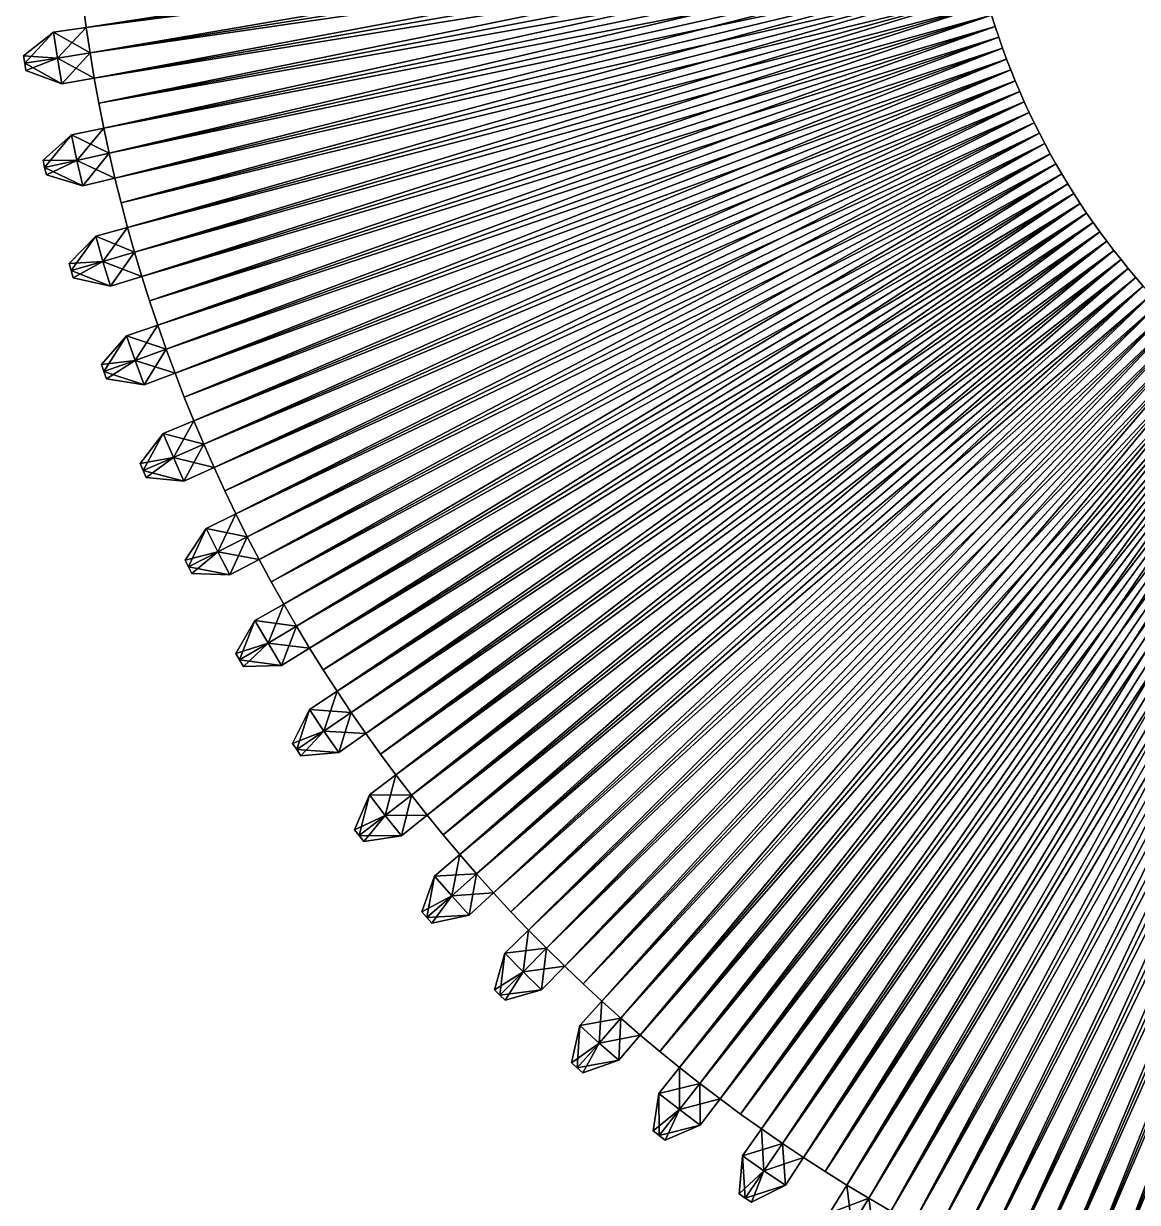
# Model space of a CAD drawing. Extents: x 0.096 to 0.204, y -0.129 to 0.033.
# Drawn here: x 0.12721 to 0.14238, y -0.01913 to -0.00307 of the extents above; entities that cross this region are included whole.
import ezdxf

# ---------------------------------------------------------------- set-up
doc = ezdxf.new("R2010")
doc.units = 0

msp = doc.modelspace()

# ---------------------------------------------------------------- linework, layer by layer
for points in [[(0.140029, -0.00126), (0.128015, -0.002777), (0.128061, -0.003122)], [(0.140029, -0.00126), (0.128061, -0.003122), (0.14005, -0.001416)], [(0.128015, -0.002777), (0.14005, -0.001416), (0.128061, -0.003122)], [(0.128061, -0.003122), (0.14005, -0.001416), (0.140074, -0.001572)], [(0.14005, -0.001416), (0.128061, -0.003122), (0.128113, -0.003467)], [(0.14005, -0.001416), (0.128113, -0.003467), (0.140074, -0.001572)], [(0.128061, -0.003122), (0.140074, -0.001572), (0.128113, -0.003467)], [(0.128113, -0.003467), (0.140074, -0.001572), (0.1401, -0.001728)], [(0.140074, -0.001572), (0.128113, -0.003467), (0.12817, -0.00381)], [(0.140074, -0.001572), (0.12817, -0.00381), (0.1401, -0.001728)], [(0.128113, -0.003467), (0.1401, -0.001728), (0.12817, -0.00381)], [(0.1401, -0.001728), (0.128233, -0.004152), (0.12817, -0.00381)], [(0.12817, -0.00381), (0.140128, -0.001883), (0.1401, -0.001728)], [(0.1401, -0.001728), (0.140128, -0.001883), (0.128233, -0.004152)], [(0.12817, -0.00381), (0.128233, -0.004152), (0.140128, -0.001883)], [(0.128233, -0.004152), (0.140128, -0.001883), (0.140159, -0.002038)], [(0.140128, -0.001883), (0.128233, -0.004152), (0.1283, -0.004494)], [(0.140128, -0.001883), (0.1283, -0.004494), (0.140159, -0.002038)], [(0.128233, -0.004152), (0.140159, -0.002038), (0.1283, -0.004494)], [(0.1283, -0.004494), (0.140159, -0.002038), (0.140192, -0.002192)], [(0.140159, -0.002038), (0.1283, -0.004494), (0.128374, -0.004834)], [(0.140159, -0.002038), (0.128374, -0.004834), (0.140192, -0.002192)], [(0.1283, -0.004494), (0.140192, -0.002192), (0.128374, -0.004834)], [(0.128374, -0.004834), (0.140192, -0.002192), (0.140228, -0.002346)], [(0.140192, -0.002192), (0.128374, -0.004834), (0.128452, -0.005173)], [(0.140192, -0.002192), (0.128452, -0.005173), (0.140228, -0.002346)], [(0.128374, -0.004834), (0.140228, -0.002346), (0.128452, -0.005173)], [(0.140228, -0.002346), (0.128536, -0.005511), (0.128452, -0.005173)], [(0.128452, -0.005173), (0.140266, -0.002499), (0.140228, -0.002346)], [(0.140228, -0.002346), (0.140266, -0.002499), (0.128536, -0.005511)], [(0.128452, -0.005173), (0.128536, -0.005511), (0.140266, -0.002499)], [(0.128536, -0.005511), (0.140266, -0.002499), (0.140306, -0.002652)], [(0.140266, -0.002499), (0.128536, -0.005511), (0.128625, -0.005847)], [(0.140266, -0.002499), (0.128625, -0.005847), (0.140306, -0.002652)], [(0.128536, -0.005511), (0.140306, -0.002652), (0.128625, -0.005847)], [(0.128625, -0.005847), (0.140306, -0.002652), (0.140349, -0.002804)], [(0.140306, -0.002652), (0.128625, -0.005847), (0.12872, -0.006182)], [(0.140306, -0.002652), (0.12872, -0.006182), (0.140349, -0.002804)], [(0.128015, -0.002777), (0.128015, -0.002777), (0.128061, -0.003122)], [(0.128015, -0.002777), (0.128061, -0.003122), (0.128061, -0.003122)], [(0.128625, -0.005847), (0.140349, -0.002804), (0.12872, -0.006182)], [(0.12872, -0.006182), (0.140349, -0.002804), (0.140394, -0.002955)], [(0.140349, -0.002804), (0.12872, -0.006182), (0.12882, -0.006516)], [(0.140349, -0.002804), (0.12882, -0.006516), (0.140394, -0.002955)], [(0.12872, -0.006182), (0.140394, -0.002955), (0.12882, -0.006516)], [(0.140394, -0.002955), (0.128925, -0.006848), (0.12882, -0.006516)], [(0.12882, -0.006516), (0.140442, -0.003106), (0.140394, -0.002955)], [(0.140394, -0.002955), (0.140442, -0.003106), (0.128925, -0.006848)], [(0.127208, -0.003506), (0.127616, -0.003186), (0.127668, -0.003537)], [(0.127616, -0.003186), (0.127208, -0.003506), (0.127224, -0.003607)], [(0.127616, -0.003186), (0.127616, -0.003186), (0.127208, -0.003506)], [(0.127616, -0.003186), (0.127208, -0.003506), (0.127208, -0.003506)], [(0.127616, -0.003186), (0.127224, -0.003607), (0.127668, -0.003537)], [(0.127616, -0.003186), (0.128061, -0.003122), (0.128113, -0.003467)], [(0.128061, -0.003122), (0.127616, -0.003186), (0.127668, -0.003537)], [(0.128061, -0.003122), (0.128061, -0.003122), (0.127616, -0.003186)], [(0.128061, -0.003122), (0.127616, -0.003186), (0.127616, -0.003186)], [(0.127616, -0.003186), (0.128113, -0.003467), (0.127668, -0.003537)], [(0.128061, -0.003122), (0.127668, -0.003537), (0.128113, -0.003467)], [(0.12882, -0.006516), (0.128925, -0.006848), (0.140442, -0.003106)], [(0.128925, -0.006848), (0.140442, -0.003106), (0.140492, -0.003255)], [(0.140442, -0.003106), (0.128925, -0.006848), (0.129035, -0.007178)], [(0.140442, -0.003106), (0.129035, -0.007178), (0.140492, -0.003255)], [(0.128925, -0.006848), (0.140492, -0.003255), (0.129035, -0.007178)], [(0.129035, -0.007178), (0.140492, -0.003255), (0.140544, -0.003404)], [(0.140492, -0.003255), (0.129035, -0.007178), (0.12915, -0.007506)], [(0.140492, -0.003255), (0.12915, -0.007506), (0.140544, -0.003404)], [(0.127208, -0.003506), (0.127668, -0.003537), (0.127224, -0.003607)], [(0.127208, -0.003506), (0.127208, -0.003506), (0.127224, -0.003607)], [(0.127208, -0.003506), (0.127224, -0.003607), (0.127224, -0.003607)], [(0.127668, -0.003537), (0.128113, -0.003467), (0.12817, -0.00381)], [(0.128113, -0.003467), (0.127668, -0.003537), (0.127727, -0.003887)], [(0.128113, -0.003467), (0.127727, -0.003887), (0.12817, -0.00381)], [(0.129035, -0.007178), (0.140544, -0.003404), (0.12915, -0.007506)], [(0.12915, -0.007506), (0.140544, -0.003404), (0.140599, -0.003552)], [(0.140544, -0.003404), (0.12915, -0.007506), (0.129271, -0.007833)], [(0.140544, -0.003404), (0.129271, -0.007833), (0.140599, -0.003552)], [(0.127224, -0.003607), (0.127668, -0.003537), (0.127727, -0.003887)], [(0.127668, -0.003537), (0.127224, -0.003607), (0.12724, -0.003709)], [(0.127224, -0.003607), (0.127727, -0.003887), (0.12724, -0.003709)], [(0.127224, -0.003607), (0.127224, -0.003607), (0.12724, -0.003709)], [(0.127224, -0.003607), (0.12724, -0.003709), (0.12724, -0.003709)], [(0.127668, -0.003537), (0.12724, -0.003709), (0.127727, -0.003887)], [(0.127668, -0.003537), (0.12817, -0.00381), (0.127727, -0.003887)], [(0.12915, -0.007506), (0.140599, -0.003552), (0.129271, -0.007833)], [(0.140599, -0.003552), (0.129396, -0.008158), (0.129271, -0.007833)], [(0.129271, -0.007833), (0.140656, -0.0037), (0.140599, -0.003552)], [(0.140599, -0.003552), (0.140656, -0.0037), (0.129396, -0.008158)], [(0.12724, -0.003709), (0.12724, -0.003709), (0.127727, -0.003887)], [(0.12724, -0.003709), (0.127727, -0.003887), (0.127727, -0.003887)], [(0.127727, -0.003887), (0.127727, -0.003887), (0.12817, -0.00381)], [(0.127727, -0.003887), (0.12817, -0.00381), (0.12817, -0.00381)], [(0.12817, -0.00381), (0.128233, -0.004152), (0.128233, -0.004152)], [(0.12817, -0.00381), (0.128233, -0.004152), (0.12817, -0.00381)], [(0.129271, -0.007833), (0.129396, -0.008158), (0.140656, -0.0037)], [(0.129396, -0.008158), (0.140656, -0.0037), (0.140715, -0.003846)], [(0.140656, -0.0037), (0.129396, -0.008158), (0.129527, -0.00848)], [(0.129396, -0.008158), (0.140715, -0.003846), (0.129527, -0.00848)], [(0.140656, -0.0037), (0.129527, -0.00848), (0.140715, -0.003846)], [(0.129527, -0.00848), (0.140715, -0.003846), (0.140777, -0.003991)], [(0.140715, -0.003846), (0.129527, -0.00848), (0.129663, -0.008801)], [(0.140715, -0.003846), (0.129663, -0.008801), (0.140777, -0.003991)], [(0.129527, -0.00848), (0.140777, -0.003991), (0.129663, -0.008801)], [(0.129663, -0.008801), (0.140777, -0.003991), (0.14084, -0.004136)], [(0.140777, -0.003991), (0.129663, -0.008801), (0.129803, -0.009119)], [(0.140777, -0.003991), (0.129803, -0.009119), (0.14084, -0.004136)], [(0.128233, -0.004152), (0.128233, -0.004152), (0.1283, -0.004494)], [(0.128233, -0.004152), (0.1283, -0.004494), (0.1283, -0.004494)], [(0.129663, -0.008801), (0.14084, -0.004136), (0.129803, -0.009119)], [(0.14084, -0.004136), (0.129949, -0.009435), (0.129803, -0.009119)], [(0.129803, -0.009119), (0.140906, -0.004279), (0.14084, -0.004136)], [(0.14084, -0.004136), (0.140906, -0.004279), (0.129949, -0.009435)], [(0.129803, -0.009119), (0.129949, -0.009435), (0.140906, -0.004279)], [(0.129949, -0.009435), (0.140906, -0.004279), (0.140975, -0.004421)], [(0.140906, -0.004279), (0.129949, -0.009435), (0.1301, -0.009749)], [(0.140906, -0.004279), (0.1301, -0.009749), (0.140975, -0.004421)], [(0.12786, -0.004585), (0.1283, -0.004494), (0.128374, -0.004834)], [(0.1283, -0.004494), (0.12786, -0.004585), (0.127935, -0.004932)], [(0.1283, -0.004494), (0.1283, -0.004494), (0.12786, -0.004585)], [(0.1283, -0.004494), (0.12786, -0.004585), (0.12786, -0.004585)], [(0.1283, -0.004494), (0.127935, -0.004932), (0.128374, -0.004834)], [(0.129949, -0.009435), (0.140975, -0.004421), (0.1301, -0.009749)], [(0.1301, -0.009749), (0.140975, -0.004421), (0.141045, -0.004563)], [(0.140975, -0.004421), (0.1301, -0.009749), (0.130255, -0.01006)], [(0.140975, -0.004421), (0.130255, -0.01006), (0.141045, -0.004563)], [(0.127473, -0.00493), (0.12786, -0.004585), (0.127935, -0.004932)], [(0.12786, -0.004585), (0.127473, -0.00493), (0.127495, -0.00503)], [(0.12786, -0.004585), (0.12786, -0.004585), (0.127473, -0.00493)], [(0.12786, -0.004585), (0.127473, -0.00493), (0.127473, -0.00493)], [(0.12786, -0.004585), (0.127495, -0.00503), (0.127935, -0.004932)], [(0.12786, -0.004585), (0.128374, -0.004834), (0.127935, -0.004932)], [(0.1301, -0.009749), (0.141045, -0.004563), (0.130255, -0.01006)], [(0.130255, -0.01006), (0.141045, -0.004563), (0.141118, -0.004703)], [(0.141045, -0.004563), (0.130255, -0.01006), (0.130416, -0.010369)], [(0.141045, -0.004563), (0.130416, -0.010369), (0.141118, -0.004703)], [(0.130255, -0.01006), (0.141118, -0.004703), (0.130416, -0.010369)], [(0.141118, -0.004703), (0.130581, -0.010676), (0.130416, -0.010369)], [(0.130416, -0.010369), (0.141193, -0.004842), (0.141118, -0.004703)], [(0.141118, -0.004703), (0.141193, -0.004842), (0.130581, -0.010676)], [(0.127473, -0.00493), (0.127935, -0.004932), (0.127495, -0.00503)], [(0.127473, -0.00493), (0.127473, -0.00493), (0.127495, -0.00503)], [(0.127473, -0.00493), (0.127495, -0.00503), (0.127495, -0.00503)], [(0.127495, -0.00503), (0.127935, -0.004932), (0.128015, -0.005278)], [(0.127935, -0.004932), (0.127495, -0.00503), (0.127518, -0.00513)], [(0.127935, -0.004932), (0.127518, -0.00513), (0.128015, -0.005278)], [(0.127935, -0.004932), (0.128374, -0.004834), (0.128452, -0.005173)], [(0.128374, -0.004834), (0.127935, -0.004932), (0.128015, -0.005278)], [(0.127935, -0.004932), (0.128452, -0.005173), (0.128015, -0.005278)], [(0.128374, -0.004834), (0.128015, -0.005278), (0.128452, -0.005173)], [(0.130416, -0.010369), (0.130581, -0.010676), (0.141193, -0.004842)], [(0.130581, -0.010676), (0.141193, -0.004842), (0.14127, -0.004979)], [(0.141193, -0.004842), (0.130581, -0.010676), (0.130751, -0.010979)], [(0.130581, -0.010676), (0.14127, -0.004979), (0.130751, -0.010979)], [(0.141193, -0.004842), (0.130751, -0.010979), (0.14127, -0.004979)], [(0.130751, -0.010979), (0.14127, -0.004979), (0.14135, -0.005116)], [(0.14127, -0.004979), (0.130751, -0.010979), (0.130926, -0.01128)], [(0.14127, -0.004979), (0.130926, -0.01128), (0.14135, -0.005116)], [(0.127495, -0.00503), (0.128015, -0.005278), (0.127518, -0.00513)], [(0.127495, -0.00503), (0.127495, -0.00503), (0.127518, -0.00513)], [(0.127495, -0.00503), (0.127518, -0.00513), (0.127518, -0.00513)], [(0.127518, -0.00513), (0.127518, -0.00513), (0.128015, -0.005278)], [(0.127518, -0.00513), (0.128015, -0.005278), (0.128015, -0.005278)], [(0.130751, -0.010979), (0.14135, -0.005116), (0.130926, -0.01128)], [(0.130926, -0.01128), (0.14135, -0.005116), (0.141431, -0.005251)], [(0.14135, -0.005116), (0.130926, -0.01128), (0.131105, -0.011579)], [(0.14135, -0.005116), (0.131105, -0.011579), (0.141431, -0.005251)], [(0.128015, -0.005278), (0.128015, -0.005278), (0.128452, -0.005173)], [(0.128015, -0.005278), (0.128452, -0.005173), (0.128452, -0.005173)], [(0.128452, -0.005173), (0.128536, -0.005511), (0.128536, -0.005511)], [(0.128452, -0.005173), (0.128536, -0.005511), (0.128452, -0.005173)], [(0.130926, -0.01128), (0.141431, -0.005251), (0.131105, -0.011579)], [(0.141431, -0.005251), (0.13129, -0.011874), (0.131105, -0.011579)], [(0.131105, -0.011579), (0.141515, -0.005385), (0.141431, -0.005251)], [(0.141431, -0.005251), (0.141515, -0.005385), (0.13129, -0.011874)], [(0.131105, -0.011579), (0.13129, -0.011874), (0.141515, -0.005385)], [(0.13129, -0.011874), (0.141515, -0.005385), (0.1416, -0.005518)], [(0.141515, -0.005385), (0.13129, -0.011874), (0.131479, -0.012166)], [(0.141515, -0.005385), (0.131479, -0.012166), (0.1416, -0.005518)], [(0.128536, -0.005511), (0.128536, -0.005511), (0.128625, -0.005847)], [(0.128536, -0.005511), (0.128625, -0.005847), (0.128625, -0.005847)], [(0.13129, -0.011874), (0.1416, -0.005518), (0.131479, -0.012166)], [(0.131479, -0.012166), (0.1416, -0.005518), (0.141688, -0.005649)], [(0.1416, -0.005518), (0.131479, -0.012166), (0.131672, -0.012456)], [(0.1416, -0.005518), (0.131672, -0.012456), (0.141688, -0.005649)], [(0.131479, -0.012166), (0.141688, -0.005649), (0.131672, -0.012456)], [(0.131672, -0.012456), (0.141688, -0.005649), (0.141778, -0.005779)], [(0.141688, -0.005649), (0.131672, -0.012456), (0.13187, -0.012742)], [(0.131672, -0.012456), (0.141778, -0.005779), (0.13187, -0.012742)], [(0.141688, -0.005649), (0.13187, -0.012742), (0.141778, -0.005779)], [(0.141778, -0.005779), (0.132072, -0.013025), (0.13187, -0.012742)], [(0.13187, -0.012742), (0.141869, -0.005907), (0.141778, -0.005779)], [(0.141778, -0.005779), (0.141869, -0.005907), (0.132072, -0.013025)], [(0.128191, -0.005966), (0.128625, -0.005847), (0.12872, -0.006182)], [(0.128625, -0.005847), (0.128191, -0.005966), (0.128288, -0.006308)], [(0.128625, -0.005847), (0.128625, -0.005847), (0.128191, -0.005966)], [(0.128625, -0.005847), (0.128191, -0.005966), (0.128191, -0.005966)], [(0.128625, -0.005847), (0.128288, -0.006308), (0.12872, -0.006182)], [(0.13187, -0.012742), (0.132072, -0.013025), (0.141869, -0.005907)], [(0.132072, -0.013025), (0.141869, -0.005907), (0.141963, -0.006034)], [(0.141869, -0.005907), (0.132072, -0.013025), (0.132279, -0.013305)], [(0.141869, -0.005907), (0.132279, -0.013305), (0.141963, -0.006034)], [(0.127827, -0.006335), (0.128191, -0.005966), (0.128288, -0.006308)], [(0.128191, -0.005966), (0.127827, -0.006335), (0.127856, -0.006434)], [(0.128191, -0.005966), (0.128191, -0.005966), (0.127827, -0.006335)], [(0.128191, -0.005966), (0.127827, -0.006335), (0.127827, -0.006335)], [(0.128191, -0.005966), (0.127856, -0.006434), (0.128288, -0.006308)], [(0.128191, -0.005966), (0.12872, -0.006182), (0.128288, -0.006308)], [(0.132072, -0.013025), (0.141963, -0.006034), (0.132279, -0.013305)], [(0.132279, -0.013305), (0.141963, -0.006034), (0.142059, -0.00616)], [(0.141963, -0.006034), (0.132279, -0.013305), (0.13249, -0.013582)], [(0.141963, -0.006034), (0.13249, -0.013582), (0.142059, -0.00616)], [(0.128288, -0.006308), (0.12872, -0.006182), (0.12882, -0.006516)], [(0.12872, -0.006182), (0.128288, -0.006308), (0.12839, -0.006648)], [(0.12872, -0.006182), (0.12839, -0.006648), (0.12882, -0.006516)], [(0.132279, -0.013305), (0.142059, -0.00616), (0.13249, -0.013582)], [(0.13249, -0.013582), (0.142059, -0.00616), (0.142157, -0.006284)], [(0.142059, -0.00616), (0.13249, -0.013582), (0.132706, -0.013855)], [(0.142059, -0.00616), (0.132706, -0.013855), (0.142157, -0.006284)], [(0.127827, -0.006335), (0.128288, -0.006308), (0.127856, -0.006434)], [(0.127827, -0.006335), (0.127827, -0.006335), (0.127856, -0.006434)], [(0.127827, -0.006335), (0.127856, -0.006434), (0.127856, -0.006434)], [(0.127856, -0.006434), (0.128288, -0.006308), (0.12839, -0.006648)], [(0.128288, -0.006308), (0.127856, -0.006434), (0.127884, -0.006532)], [(0.128288, -0.006308), (0.127884, -0.006532), (0.12839, -0.006648)], [(0.128288, -0.006308), (0.12882, -0.006516), (0.12839, -0.006648)], [(0.13249, -0.013582), (0.142157, -0.006284), (0.132706, -0.013855)], [(0.142157, -0.006284), (0.132925, -0.014125), (0.132706, -0.013855)], [(0.132706, -0.013855), (0.142256, -0.006406), (0.142157, -0.006284)], [(0.132706, -0.013855), (0.132925, -0.014125), (0.142256, -0.006406)], [(0.142157, -0.006284), (0.142256, -0.006406), (0.132925, -0.014125)], [(0.132925, -0.014125), (0.142256, -0.006406), (0.142358, -0.006527)], [(0.142256, -0.006406), (0.132925, -0.014125), (0.133149, -0.014392)], [(0.142256, -0.006406), (0.133149, -0.014392), (0.142358, -0.006527)], [(0.127856, -0.006434), (0.12839, -0.006648), (0.127884, -0.006532)], [(0.127856, -0.006434), (0.127856, -0.006434), (0.127884, -0.006532)], [(0.127856, -0.006434), (0.127884, -0.006532), (0.127884, -0.006532)], [(0.127884, -0.006532), (0.127884, -0.006532), (0.12839, -0.006648)], [(0.127884, -0.006532), (0.12839, -0.006648), (0.12839, -0.006648)], [(0.12839, -0.006648), (0.12839, -0.006648), (0.12882, -0.006516)], [(0.12839, -0.006648), (0.12882, -0.006516), (0.12882, -0.006516)], [(0.12882, -0.006516), (0.128925, -0.006848), (0.128925, -0.006848)], [(0.12882, -0.006516), (0.128925, -0.006848), (0.12882, -0.006516)], [(0.132925, -0.014125), (0.142358, -0.006527), (0.133149, -0.014392)], [(0.133149, -0.014392), (0.142358, -0.006527), (0.142461, -0.006646)], [(0.142358, -0.006527), (0.133149, -0.014392), (0.133378, -0.014655)], [(0.142358, -0.006527), (0.133378, -0.014655), (0.142461, -0.006646)], [(0.133149, -0.014392), (0.142461, -0.006646), (0.133378, -0.014655)], [(0.133378, -0.014655), (0.142461, -0.006646), (0.142567, -0.006764)], [(0.142461, -0.006646), (0.133378, -0.014655), (0.13361, -0.014914)], [(0.142461, -0.006646), (0.13361, -0.014914), (0.142567, -0.006764)], [(0.128925, -0.006848), (0.128925, -0.006848), (0.129035, -0.007178)], [(0.128925, -0.006848), (0.129035, -0.007178), (0.129035, -0.007178)], [(0.133378, -0.014655), (0.142567, -0.006764), (0.13361, -0.014914)], [(0.142567, -0.006764), (0.133846, -0.01517), (0.13361, -0.014914)], [(0.13361, -0.014914), (0.142674, -0.00688), (0.142567, -0.006764)], [(0.13361, -0.014914), (0.133846, -0.01517), (0.142674, -0.00688)], [(0.142567, -0.006764), (0.142674, -0.00688), (0.133846, -0.01517)], [(0.133846, -0.01517), (0.142674, -0.00688), (0.142783, -0.006994)], [(0.142674, -0.00688), (0.133846, -0.01517), (0.134086, -0.015421)], [(0.142674, -0.00688), (0.134086, -0.015421), (0.142783, -0.006994)], [(0.133846, -0.01517), (0.142783, -0.006994), (0.134086, -0.015421)], [(0.134086, -0.015421), (0.142783, -0.006994), (0.142894, -0.007106)], [(0.142783, -0.006994), (0.134086, -0.015421), (0.134331, -0.015669)], [(0.142783, -0.006994), (0.134331, -0.015669), (0.142894, -0.007106)], [(0.128609, -0.007324), (0.129035, -0.007178), (0.12915, -0.007506)], [(0.129035, -0.007178), (0.128609, -0.007324), (0.128727, -0.007659)], [(0.129035, -0.007178), (0.129035, -0.007178), (0.128609, -0.007324)], [(0.129035, -0.007178), (0.128609, -0.007324), (0.128609, -0.007324)], [(0.129035, -0.007178), (0.128727, -0.007659), (0.12915, -0.007506)], [(0.134086, -0.015421), (0.142894, -0.007106), (0.134331, -0.015669)], [(0.134331, -0.015669), (0.142894, -0.007106), (0.143006, -0.007217)], [(0.142894, -0.007106), (0.134331, -0.015669), (0.134579, -0.015914)], [(0.134331, -0.015669), (0.143006, -0.007217), (0.134579, -0.015914)], [(0.142894, -0.007106), (0.134579, -0.015914), (0.143006, -0.007217)], [(0.143006, -0.007217), (0.13483, -0.016154), (0.134579, -0.015914)], [(0.134579, -0.015914), (0.14312, -0.007326), (0.143006, -0.007217)], [(0.143006, -0.007217), (0.14312, -0.007326), (0.13483, -0.016154)], [(0.128269, -0.007715), (0.128609, -0.007324), (0.128727, -0.007659)], [(0.128609, -0.007324), (0.128269, -0.007715), (0.128303, -0.007811)], [(0.128609, -0.007324), (0.128609, -0.007324), (0.128269, -0.007715)], [(0.128609, -0.007324), (0.128269, -0.007715), (0.128269, -0.007715)], [(0.128609, -0.007324), (0.128303, -0.007811), (0.128727, -0.007659)], [(0.128609, -0.007324), (0.12915, -0.007506), (0.128727, -0.007659)], [(0.134579, -0.015914), (0.13483, -0.016154), (0.14312, -0.007326)], [(0.13483, -0.016154), (0.14312, -0.007326), (0.143236, -0.007433)], [(0.14312, -0.007326), (0.13483, -0.016154), (0.135086, -0.01639)], [(0.14312, -0.007326), (0.135086, -0.01639), (0.143236, -0.007433)], [(0.128727, -0.007659), (0.12915, -0.007506), (0.129271, -0.007833)], [(0.12915, -0.007506), (0.128727, -0.007659), (0.12885, -0.007992)], [(0.12915, -0.007506), (0.12885, -0.007992), (0.129271, -0.007833)], [(0.13483, -0.016154), (0.143236, -0.007433), (0.135086, -0.01639)], [(0.135086, -0.01639), (0.143236, -0.007433), (0.143354, -0.007539)], [(0.143236, -0.007433), (0.135086, -0.01639), (0.135345, -0.016622)], [(0.135086, -0.01639), (0.143354, -0.007539), (0.135345, -0.016622)], [(0.143236, -0.007433), (0.135345, -0.016622), (0.143354, -0.007539)], [(0.135345, -0.016622), (0.143354, -0.007539), (0.143473, -0.007642)], [(0.143354, -0.007539), (0.135345, -0.016622), (0.135608, -0.016851)], [(0.143354, -0.007539), (0.135608, -0.016851), (0.143473, -0.007642)], [(0.128269, -0.007715), (0.128727, -0.007659), (0.128303, -0.007811)], [(0.128303, -0.007811), (0.128727, -0.007659), (0.12885, -0.007992)], [(0.128727, -0.007659), (0.128303, -0.007811), (0.128338, -0.007908)], [(0.128727, -0.007659), (0.128338, -0.007908), (0.12885, -0.007992)], [(0.128727, -0.007659), (0.129271, -0.007833), (0.12885, -0.007992)], [(0.135345, -0.016622), (0.143473, -0.007642), (0.135608, -0.016851)], [(0.143473, -0.007642), (0.135875, -0.017075), (0.135608, -0.016851)], [(0.135608, -0.016851), (0.143594, -0.007744), (0.143473, -0.007642)], [(0.143473, -0.007642), (0.143594, -0.007744), (0.135875, -0.017075)], [(0.128269, -0.007715), (0.128269, -0.007715), (0.128303, -0.007811)], [(0.128269, -0.007715), (0.128303, -0.007811), (0.128303, -0.007811)], [(0.128303, -0.007811), (0.12885, -0.007992), (0.128338, -0.007908)], [(0.128303, -0.007811), (0.128303, -0.007811), (0.128338, -0.007908)], [(0.128303, -0.007811), (0.128338, -0.007908), (0.128338, -0.007908)], [(0.12885, -0.007992), (0.12885, -0.007992), (0.129271, -0.007833)], [(0.12885, -0.007992), (0.129271, -0.007833), (0.129271, -0.007833)], [(0.129271, -0.007833), (0.129396, -0.008158), (0.129396, -0.008158)], [(0.129271, -0.007833), (0.129396, -0.008158), (0.129271, -0.007833)], [(0.135608, -0.016851), (0.135875, -0.017075), (0.143594, -0.007744)], [(0.135875, -0.017075), (0.143594, -0.007744), (0.143716, -0.007843)], [(0.143594, -0.007744), (0.135875, -0.017075), (0.136145, -0.017294)], [(0.135875, -0.017075), (0.143716, -0.007843), (0.136145, -0.017294)], [(0.143594, -0.007744), (0.136145, -0.017294), (0.143716, -0.007843)], [(0.136145, -0.017294), (0.143716, -0.007843), (0.14384, -0.007941)], [(0.143716, -0.007843), (0.136145, -0.017294), (0.136418, -0.01751)], [(0.143716, -0.007843), (0.136418, -0.01751), (0.14384, -0.007941)], [(0.128338, -0.007908), (0.128338, -0.007908), (0.12885, -0.007992)], [(0.128338, -0.007908), (0.12885, -0.007992), (0.12885, -0.007992)], [(0.136145, -0.017294), (0.14384, -0.007941), (0.136418, -0.01751)], [(0.136418, -0.01751), (0.14384, -0.007941), (0.143966, -0.008037)], [(0.14384, -0.007941), (0.136418, -0.01751), (0.136695, -0.017721)], [(0.14384, -0.007941), (0.136695, -0.017721), (0.143966, -0.008037)], [(0.129396, -0.008158), (0.129396, -0.008158), (0.129527, -0.00848)], [(0.129396, -0.008158), (0.129527, -0.00848), (0.129527, -0.00848)], [(0.136418, -0.01751), (0.143966, -0.008037), (0.136695, -0.017721)], [(0.143966, -0.008037), (0.136975, -0.017928), (0.136695, -0.017721)], [(0.136695, -0.017721), (0.144093, -0.008131), (0.143966, -0.008037)], [(0.136695, -0.017721), (0.136975, -0.017928), (0.144093, -0.008131)], [(0.143966, -0.008037), (0.144093, -0.008131), (0.136975, -0.017928)], [(0.136975, -0.017928), (0.144093, -0.008131), (0.144221, -0.008222)], [(0.144093, -0.008131), (0.136975, -0.017928), (0.137258, -0.01813)], [(0.144093, -0.008131), (0.137258, -0.01813), (0.144221, -0.008222)], [(0.136975, -0.017928), (0.144221, -0.008222), (0.137258, -0.01813)], [(0.137258, -0.01813), (0.144221, -0.008222), (0.144351, -0.008312)], [(0.144221, -0.008222), (0.137258, -0.01813), (0.137544, -0.018328)], [(0.137258, -0.01813), (0.144351, -0.008312), (0.137544, -0.018328)], [(0.144221, -0.008222), (0.137544, -0.018328), (0.144351, -0.008312)], [(0.137544, -0.018328), (0.144351, -0.008312), (0.144482, -0.0084)], [(0.144351, -0.008312), (0.137544, -0.018328), (0.137834, -0.018521)], [(0.144351, -0.008312), (0.137834, -0.018521), (0.144482, -0.0084)], [(0.129111, -0.008652), (0.129527, -0.00848), (0.129663, -0.008801)], [(0.129527, -0.00848), (0.129111, -0.008652), (0.12925, -0.00898)], [(0.129527, -0.00848), (0.129527, -0.00848), (0.129111, -0.008652)], [(0.129527, -0.00848), (0.129111, -0.008652), (0.129111, -0.008652)], [(0.129527, -0.00848), (0.12925, -0.00898), (0.129663, -0.008801)], [(0.137544, -0.018328), (0.144482, -0.0084), (0.137834, -0.018521)], [(0.144482, -0.0084), (0.138126, -0.01871), (0.137834, -0.018521)], [(0.137834, -0.018521), (0.144615, -0.008485), (0.144482, -0.0084)], [(0.137834, -0.018521), (0.138126, -0.01871), (0.144615, -0.008485)], [(0.144482, -0.0084), (0.144615, -0.008485), (0.138126, -0.01871)], [(0.138126, -0.01871), (0.144615, -0.008485), (0.144749, -0.008569)], [(0.144615, -0.008485), (0.138126, -0.01871), (0.138421, -0.018895)], [(0.144615, -0.008485), (0.138421, -0.018895), (0.144749, -0.008569)], [(0.128796, -0.009064), (0.129111, -0.008652), (0.12925, -0.00898)], [(0.129111, -0.008652), (0.128796, -0.009064), (0.128837, -0.009158)], [(0.129111, -0.008652), (0.129111, -0.008652), (0.128796, -0.009064)], [(0.129111, -0.008652), (0.128796, -0.009064), (0.128796, -0.009064)], [(0.129111, -0.008652), (0.128837, -0.009158), (0.12925, -0.00898)], [(0.129111, -0.008652), (0.129663, -0.008801), (0.12925, -0.00898)], [(0.138126, -0.01871), (0.144749, -0.008569), (0.138421, -0.018895)], [(0.138421, -0.018895), (0.144749, -0.008569), (0.144884, -0.00865)], [(0.144749, -0.008569), (0.138421, -0.018895), (0.13872, -0.019074)], [(0.138421, -0.018895), (0.144884, -0.00865), (0.13872, -0.019074)], [(0.144749, -0.008569), (0.13872, -0.019074), (0.144884, -0.00865)], [(0.13872, -0.019074), (0.144884, -0.00865), (0.145021, -0.00873)], [(0.144884, -0.00865), (0.13872, -0.019074), (0.139021, -0.019249)], [(0.144884, -0.00865), (0.139021, -0.019249), (0.145021, -0.00873)], [(0.12925, -0.00898), (0.129663, -0.008801), (0.129803, -0.009119)], [(0.129663, -0.008801), (0.12925, -0.00898), (0.129393, -0.009304)], [(0.129663, -0.008801), (0.129393, -0.009304), (0.129803, -0.009119)], [(0.13872, -0.019074), (0.145021, -0.00873), (0.139021, -0.019249)], [(0.145021, -0.00873), (0.139324, -0.019419), (0.139021, -0.019249)], [(0.139021, -0.019249), (0.145158, -0.008807), (0.145021, -0.00873)], [(0.139021, -0.019249), (0.139324, -0.019419), (0.145158, -0.008807)], [(0.145021, -0.00873), (0.145158, -0.008807), (0.139324, -0.019419)], [(0.139324, -0.019419), (0.145158, -0.008807), (0.145297, -0.008882)], [(0.145158, -0.008807), (0.139324, -0.019419), (0.139631, -0.019584)], [(0.145158, -0.008807), (0.139631, -0.019584), (0.145297, -0.008882)], [(0.128796, -0.009064), (0.12925, -0.00898), (0.128837, -0.009158)], [(0.128837, -0.009158), (0.12925, -0.00898), (0.129393, -0.009304)], [(0.12925, -0.00898), (0.128837, -0.009158), (0.128877, -0.009252)], [(0.12925, -0.00898), (0.128877, -0.009252), (0.129393, -0.009304)], [(0.12925, -0.00898), (0.129803, -0.009119), (0.129393, -0.009304)], [(0.139324, -0.019419), (0.145297, -0.008882), (0.139631, -0.019584)], [(0.139631, -0.019584), (0.145297, -0.008882), (0.145437, -0.008955)], [(0.145297, -0.008882), (0.139631, -0.019584), (0.13994, -0.019745)], [(0.139631, -0.019584), (0.145437, -0.008955), (0.13994, -0.019745)], [(0.145297, -0.008882), (0.13994, -0.019745), (0.145437, -0.008955)], [(0.13994, -0.019745), (0.145437, -0.008955), (0.145579, -0.009025)], [(0.145437, -0.008955), (0.13994, -0.019745), (0.140251, -0.0199)], [(0.145437, -0.008955), (0.140251, -0.0199), (0.145579, -0.009025)], [(0.128796, -0.009064), (0.128796, -0.009064), (0.128837, -0.009158)], [(0.128796, -0.009064), (0.128837, -0.009158), (0.128837, -0.009158)], [(0.129393, -0.009304), (0.129393, -0.009304), (0.129803, -0.009119)], [(0.129393, -0.009304), (0.129803, -0.009119), (0.129803, -0.009119)], [(0.129803, -0.009119), (0.129949, -0.009435), (0.129949, -0.009435)], [(0.129803, -0.009119), (0.129949, -0.009435), (0.129803, -0.009119)], [(0.13994, -0.019745), (0.145579, -0.009025), (0.140251, -0.0199)], [(0.145579, -0.009025), (0.140565, -0.020051), (0.140251, -0.0199)], [(0.140251, -0.0199), (0.145721, -0.009094), (0.145579, -0.009025)], [(0.140251, -0.0199), (0.140565, -0.020051), (0.145721, -0.009094)], [(0.145579, -0.009025), (0.145721, -0.009094), (0.140565, -0.020051)], [(0.140565, -0.020051), (0.145721, -0.009094), (0.145864, -0.00916)], [(0.145721, -0.009094), (0.140565, -0.020051), (0.140881, -0.020197)], [(0.145721, -0.009094), (0.140881, -0.020197), (0.145864, -0.00916)], [(0.128837, -0.009158), (0.129393, -0.009304), (0.128877, -0.009252)], [(0.128837, -0.009158), (0.128837, -0.009158), (0.128877, -0.009252)], [(0.128837, -0.009158), (0.128877, -0.009252), (0.128877, -0.009252)], [(0.128877, -0.009252), (0.128877, -0.009252), (0.129393, -0.009304)], [(0.128877, -0.009252), (0.129393, -0.009304), (0.129393, -0.009304)], [(0.140565, -0.020051), (0.145864, -0.00916), (0.140881, -0.020197)], [(0.140881, -0.020197), (0.145864, -0.00916), (0.146009, -0.009223)], [(0.145864, -0.00916), (0.140881, -0.020197), (0.141199, -0.020337)], [(0.140881, -0.020197), (0.146009, -0.009223), (0.141199, -0.020337)], [(0.145864, -0.00916), (0.141199, -0.020337), (0.146009, -0.009223)], [(0.141199, -0.020337), (0.146009, -0.009223), (0.146154, -0.009285)], [(0.146009, -0.009223), (0.141199, -0.020337), (0.14152, -0.020473)], [(0.141199, -0.020337), (0.146154, -0.009285), (0.14152, -0.020473)], [(0.146009, -0.009223), (0.14152, -0.020473), (0.146154, -0.009285)], [(0.146154, -0.009285), (0.141842, -0.020604), (0.14152, -0.020473)], [(0.14152, -0.020473), (0.1463, -0.009344), (0.146154, -0.009285)], [(0.146154, -0.009285), (0.1463, -0.009344), (0.141842, -0.020604)], [(0.129949, -0.009435), (0.129949, -0.009435), (0.1301, -0.009749)], [(0.129949, -0.009435), (0.1301, -0.009749), (0.1301, -0.009749)], [(0.14152, -0.020473), (0.141842, -0.020604), (0.1463, -0.009344)], [(0.141842, -0.020604), (0.1463, -0.009344), (0.146448, -0.009401)], [(0.1463, -0.009344), (0.141842, -0.020604), (0.142167, -0.020729)], [(0.141842, -0.020604), (0.146448, -0.009401), (0.142167, -0.020729)], [(0.1463, -0.009344), (0.142167, -0.020729), (0.146448, -0.009401)], [(0.142167, -0.020729), (0.146448, -0.009401), (0.146596, -0.009456)], [(0.146448, -0.009401), (0.142167, -0.020729), (0.142494, -0.02085)], [(0.142167, -0.020729), (0.146596, -0.009456), (0.142494, -0.02085)], [(0.129696, -0.009947), (0.1301, -0.009749), (0.130255, -0.01006)], [(0.1301, -0.009749), (0.129696, -0.009947), (0.129854, -0.010265)], [(0.1301, -0.009749), (0.1301, -0.009749), (0.129696, -0.009947)], [(0.1301, -0.009749), (0.129696, -0.009947), (0.129696, -0.009947)], [(0.1301, -0.009749), (0.129854, -0.010265), (0.130255, -0.01006)], [(0.129407, -0.010378), (0.129696, -0.009947), (0.129854, -0.010265)], [(0.129696, -0.009947), (0.129407, -0.010378), (0.129453, -0.010469)], [(0.129696, -0.009947), (0.129696, -0.009947), (0.129407, -0.010378)], [(0.129696, -0.009947), (0.129407, -0.010378), (0.129407, -0.010378)], [(0.129696, -0.009947), (0.129453, -0.010469), (0.129854, -0.010265)], [(0.129696, -0.009947), (0.130255, -0.01006), (0.129854, -0.010265)], [(0.129854, -0.010265), (0.130255, -0.01006), (0.130416, -0.010369)], [(0.130255, -0.01006), (0.129854, -0.010265), (0.130018, -0.01058)], [(0.130255, -0.01006), (0.130018, -0.01058), (0.130416, -0.010369)], [(0.129407, -0.010378), (0.129854, -0.010265), (0.129453, -0.010469)], [(0.129453, -0.010469), (0.129854, -0.010265), (0.130018, -0.01058)], [(0.129854, -0.010265), (0.129453, -0.010469), (0.1295, -0.01056)], [(0.129854, -0.010265), (0.1295, -0.01056), (0.130018, -0.01058)], [(0.129854, -0.010265), (0.130416, -0.010369), (0.130018, -0.01058)], [(0.129407, -0.010378), (0.129407, -0.010378), (0.129453, -0.010469)], [(0.129407, -0.010378), (0.129453, -0.010469), (0.129453, -0.010469)], [(0.130018, -0.01058), (0.130018, -0.01058), (0.130416, -0.010369)], [(0.130018, -0.01058), (0.130416, -0.010369), (0.130416, -0.010369)], [(0.130416, -0.010369), (0.130581, -0.010676), (0.130581, -0.010676)], [(0.130416, -0.010369), (0.130581, -0.010676), (0.130416, -0.010369)], [(0.129453, -0.010469), (0.130018, -0.01058), (0.1295, -0.01056)], [(0.129453, -0.010469), (0.129453, -0.010469), (0.1295, -0.01056)], [(0.129453, -0.010469), (0.1295, -0.01056), (0.1295, -0.01056)], [(0.1295, -0.01056), (0.1295, -0.01056), (0.130018, -0.01058)], [(0.1295, -0.01056), (0.130018, -0.01058), (0.130018, -0.01058)], [(0.130581, -0.010676), (0.130581, -0.010676), (0.130751, -0.010979)], [(0.130581, -0.010676), (0.130751, -0.010979), (0.130751, -0.010979)], [(0.13036, -0.011202), (0.130751, -0.010979), (0.130926, -0.01128)], [(0.130751, -0.010979), (0.13036, -0.011202), (0.130539, -0.011509)], [(0.130751, -0.010979), (0.130751, -0.010979), (0.13036, -0.011202)], [(0.130751, -0.010979), (0.13036, -0.011202), (0.13036, -0.011202)], [(0.130751, -0.010979), (0.130539, -0.011509), (0.130926, -0.01128)], [(0.130099, -0.01165), (0.13036, -0.011202), (0.130539, -0.011509)], [(0.13036, -0.011202), (0.130099, -0.01165), (0.130151, -0.011738)], [(0.13036, -0.011202), (0.13036, -0.011202), (0.130099, -0.01165)], [(0.13036, -0.011202), (0.130099, -0.01165), (0.130099, -0.01165)], [(0.13036, -0.011202), (0.130151, -0.011738), (0.130539, -0.011509)], [(0.13036, -0.011202), (0.130926, -0.01128), (0.130539, -0.011509)], [(0.130539, -0.011509), (0.130926, -0.01128), (0.131105, -0.011579)], [(0.130926, -0.01128), (0.130539, -0.011509), (0.130722, -0.011814)], [(0.130926, -0.01128), (0.130722, -0.011814), (0.131105, -0.011579)], [(0.130099, -0.01165), (0.130539, -0.011509), (0.130151, -0.011738)], [(0.130151, -0.011738), (0.130539, -0.011509), (0.130722, -0.011814)], [(0.130539, -0.011509), (0.130151, -0.011738), (0.130204, -0.011827)], [(0.130539, -0.011509), (0.130204, -0.011827), (0.130722, -0.011814)], [(0.130539, -0.011509), (0.131105, -0.011579), (0.130722, -0.011814)], [(0.130099, -0.01165), (0.130099, -0.01165), (0.130151, -0.011738)], [(0.130099, -0.01165), (0.130151, -0.011738), (0.130151, -0.011738)], [(0.130722, -0.011814), (0.130722, -0.011814), (0.131105, -0.011579)], [(0.130722, -0.011814), (0.131105, -0.011579), (0.131105, -0.011579)], [(0.131105, -0.011579), (0.13129, -0.011874), (0.13129, -0.011874)], [(0.131105, -0.011579), (0.13129, -0.011874), (0.131105, -0.011579)], [(0.130151, -0.011738), (0.130722, -0.011814), (0.130204, -0.011827)], [(0.130151, -0.011738), (0.130151, -0.011738), (0.130204, -0.011827)], [(0.130151, -0.011738), (0.130204, -0.011827), (0.130204, -0.011827)], [(0.130204, -0.011827), (0.130204, -0.011827), (0.130722, -0.011814)], [(0.130204, -0.011827), (0.130722, -0.011814), (0.130722, -0.011814)], [(0.13129, -0.011874), (0.13129, -0.011874), (0.131479, -0.012166)], [(0.13129, -0.011874), (0.131479, -0.012166), (0.131479, -0.012166)], [(0.131102, -0.012413), (0.131479, -0.012166), (0.131672, -0.012456)], [(0.131479, -0.012166), (0.131102, -0.012413), (0.1313, -0.012709)], [(0.131479, -0.012166), (0.131479, -0.012166), (0.131102, -0.012413)], [(0.131479, -0.012166), (0.131102, -0.012413), (0.131102, -0.012413)], [(0.131479, -0.012166), (0.1313, -0.012709), (0.131672, -0.012456)], [(0.13087, -0.012877), (0.131102, -0.012413), (0.1313, -0.012709)], [(0.131102, -0.012413), (0.13087, -0.012877), (0.130928, -0.012962)], [(0.131102, -0.012413), (0.131102, -0.012413), (0.13087, -0.012877)], [(0.131102, -0.012413), (0.13087, -0.012877), (0.13087, -0.012877)], [(0.131102, -0.012413), (0.130928, -0.012962), (0.1313, -0.012709)], [(0.131102, -0.012413), (0.131672, -0.012456), (0.1313, -0.012709)], [(0.1313, -0.012709), (0.131672, -0.012456), (0.13187, -0.012742)], [(0.131672, -0.012456), (0.1313, -0.012709), (0.131502, -0.013001)], [(0.131672, -0.012456), (0.131502, -0.013001), (0.13187, -0.012742)], [(0.13087, -0.012877), (0.1313, -0.012709), (0.130928, -0.012962)], [(0.130928, -0.012962), (0.1313, -0.012709), (0.131502, -0.013001)], [(0.1313, -0.012709), (0.130928, -0.012962), (0.130985, -0.013046)], [(0.1313, -0.012709), (0.130985, -0.013046), (0.131502, -0.013001)], [(0.1313, -0.012709), (0.13187, -0.012742), (0.131502, -0.013001)], [(0.131502, -0.013001), (0.131502, -0.013001), (0.13187, -0.012742)], [(0.131502, -0.013001), (0.13187, -0.012742), (0.13187, -0.012742)], [(0.13187, -0.012742), (0.132072, -0.013025), (0.132072, -0.013025)], [(0.13187, -0.012742), (0.132072, -0.013025), (0.13187, -0.012742)], [(0.13087, -0.012877), (0.13087, -0.012877), (0.130928, -0.012962)], [(0.13087, -0.012877), (0.130928, -0.012962), (0.130928, -0.012962)], [(0.130928, -0.012962), (0.131502, -0.013001), (0.130985, -0.013046)], [(0.130928, -0.012962), (0.130928, -0.012962), (0.130985, -0.013046)], [(0.130928, -0.012962), (0.130985, -0.013046), (0.130985, -0.013046)], [(0.130985, -0.013046), (0.130985, -0.013046), (0.131502, -0.013001)], [(0.130985, -0.013046), (0.131502, -0.013001), (0.131502, -0.013001)], [(0.132072, -0.013025), (0.132072, -0.013025), (0.132279, -0.013305)], [(0.132072, -0.013025), (0.132279, -0.013305), (0.132279, -0.013305)], [(0.131919, -0.013576), (0.132279, -0.013305), (0.13249, -0.013582)], [(0.132279, -0.013305), (0.131919, -0.013576), (0.132135, -0.013858)], [(0.132279, -0.013305), (0.132279, -0.013305), (0.131919, -0.013576)], [(0.132279, -0.013305), (0.131919, -0.013576), (0.131919, -0.013576)], [(0.132279, -0.013305), (0.132135, -0.013858), (0.13249, -0.013582)], [(0.131716, -0.014053), (0.131919, -0.013576), (0.132135, -0.013858)], [(0.131919, -0.013576), (0.131716, -0.014053), (0.131779, -0.014134)], [(0.131919, -0.013576), (0.131919, -0.013576), (0.131716, -0.014053)], [(0.131919, -0.013576), (0.131716, -0.014053), (0.131716, -0.014053)], [(0.131919, -0.013576), (0.131779, -0.014134), (0.132135, -0.013858)], [(0.131919, -0.013576), (0.13249, -0.013582), (0.132135, -0.013858)], [(0.132135, -0.013858), (0.13249, -0.013582), (0.132706, -0.013855)], [(0.13249, -0.013582), (0.132135, -0.013858), (0.132354, -0.014137)], [(0.13249, -0.013582), (0.132354, -0.014137), (0.132706, -0.013855)], [(0.131716, -0.014053), (0.132135, -0.013858), (0.131779, -0.014134)], [(0.131779, -0.014134), (0.132135, -0.013858), (0.132354, -0.014137)], [(0.132135, -0.013858), (0.131779, -0.014134), (0.131842, -0.014214)], [(0.132135, -0.013858), (0.131842, -0.014214), (0.132354, -0.014137)], [(0.132135, -0.013858), (0.132706, -0.013855), (0.132354, -0.014137)], [(0.132354, -0.014137), (0.132354, -0.014137), (0.132706, -0.013855)], [(0.132354, -0.014137), (0.132706, -0.013855), (0.132706, -0.013855)], [(0.132706, -0.013855), (0.132925, -0.014125), (0.132925, -0.014125)], [(0.132706, -0.013855), (0.132925, -0.014125), (0.132706, -0.013855)], [(0.131716, -0.014053), (0.131716, -0.014053), (0.131779, -0.014134)], [(0.131716, -0.014053), (0.131779, -0.014134), (0.131779, -0.014134)], [(0.131779, -0.014134), (0.132354, -0.014137), (0.131842, -0.014214)], [(0.131779, -0.014134), (0.131779, -0.014134), (0.131842, -0.014214)], [(0.131779, -0.014134), (0.131842, -0.014214), (0.131842, -0.014214)], [(0.132925, -0.014125), (0.132925, -0.014125), (0.133149, -0.014392)], [(0.132925, -0.014125), (0.133149, -0.014392), (0.133149, -0.014392)], [(0.131842, -0.014214), (0.131842, -0.014214), (0.132354, -0.014137)], [(0.131842, -0.014214), (0.132354, -0.014137), (0.132354, -0.014137)], [(0.132807, -0.014684), (0.133149, -0.014392), (0.133378, -0.014655)], [(0.133149, -0.014392), (0.132807, -0.014684), (0.13304, -0.014952)], [(0.133149, -0.014392), (0.133149, -0.014392), (0.132807, -0.014684)], [(0.133149, -0.014392), (0.132807, -0.014684), (0.132807, -0.014684)], [(0.133149, -0.014392), (0.13304, -0.014952), (0.133378, -0.014655)], [(0.132635, -0.015173), (0.132807, -0.014684), (0.13304, -0.014952)], [(0.132807, -0.014684), (0.132635, -0.015173), (0.132702, -0.01525)], [(0.132807, -0.014684), (0.132807, -0.014684), (0.132635, -0.015173)], [(0.132807, -0.014684), (0.132635, -0.015173), (0.132635, -0.015173)], [(0.132807, -0.014684), (0.132702, -0.01525), (0.13304, -0.014952)], [(0.132807, -0.014684), (0.133378, -0.014655), (0.13304, -0.014952)], [(0.13304, -0.014952), (0.133378, -0.014655), (0.13361, -0.014914)], [(0.133378, -0.014655), (0.13304, -0.014952), (0.133277, -0.015217)], [(0.133378, -0.014655), (0.133277, -0.015217), (0.13361, -0.014914)], [(0.13304, -0.014952), (0.13361, -0.014914), (0.133277, -0.015217)], [(0.133277, -0.015217), (0.133277, -0.015217), (0.13361, -0.014914)], [(0.133277, -0.015217), (0.13361, -0.014914), (0.13361, -0.014914)], [(0.13361, -0.014914), (0.133846, -0.01517), (0.133846, -0.01517)], [(0.13361, -0.014914), (0.133846, -0.01517), (0.13361, -0.014914)], [(0.132635, -0.015173), (0.13304, -0.014952), (0.132702, -0.01525)], [(0.132702, -0.01525), (0.13304, -0.014952), (0.133277, -0.015217)], [(0.13304, -0.014952), (0.132702, -0.01525), (0.13277, -0.015327)], [(0.13304, -0.014952), (0.13277, -0.015327), (0.133277, -0.015217)], [(0.132635, -0.015173), (0.132635, -0.015173), (0.132702, -0.01525)], [(0.132635, -0.015173), (0.132702, -0.01525), (0.132702, -0.01525)], [(0.132702, -0.01525), (0.133277, -0.015217), (0.13277, -0.015327)], [(0.132702, -0.01525), (0.132702, -0.01525), (0.13277, -0.015327)], [(0.132702, -0.01525), (0.13277, -0.015327), (0.13277, -0.015327)], [(0.13277, -0.015327), (0.13277, -0.015327), (0.133277, -0.015217)], [(0.13277, -0.015327), (0.133277, -0.015217), (0.133277, -0.015217)], [(0.133846, -0.01517), (0.133846, -0.01517), (0.134086, -0.015421)], [(0.133846, -0.01517), (0.134086, -0.015421), (0.134086, -0.015421)], [(0.133763, -0.015735), (0.134086, -0.015421), (0.134331, -0.015669)], [(0.134086, -0.015421), (0.133763, -0.015735), (0.134012, -0.015988)], [(0.134086, -0.015421), (0.134086, -0.015421), (0.133763, -0.015735)], [(0.134086, -0.015421), (0.133763, -0.015735), (0.133763, -0.015735)], [(0.134086, -0.015421), (0.134012, -0.015988), (0.134331, -0.015669)], [(0.133622, -0.016233), (0.133763, -0.015735), (0.134012, -0.015988)], [(0.133763, -0.015735), (0.133622, -0.016233), (0.133694, -0.016306)], [(0.133763, -0.015735), (0.133763, -0.015735), (0.133622, -0.016233)], [(0.133763, -0.015735), (0.133622, -0.016233), (0.133622, -0.016233)], [(0.133763, -0.015735), (0.133694, -0.016306), (0.134012, -0.015988)], [(0.133763, -0.015735), (0.134331, -0.015669), (0.134012, -0.015988)], [(0.134012, -0.015988), (0.134331, -0.015669), (0.134579, -0.015914)], [(0.134331, -0.015669), (0.134012, -0.015988), (0.134265, -0.016237)], [(0.134331, -0.015669), (0.134265, -0.016237), (0.134579, -0.015914)], [(0.133622, -0.016233), (0.134012, -0.015988), (0.133694, -0.016306)], [(0.133694, -0.016306), (0.134012, -0.015988), (0.134265, -0.016237)], [(0.134012, -0.015988), (0.133694, -0.016306), (0.133767, -0.016378)], [(0.134012, -0.015988), (0.133767, -0.016378), (0.134265, -0.016237)], [(0.134012, -0.015988), (0.134579, -0.015914), (0.134265, -0.016237)], [(0.134265, -0.016237), (0.134265, -0.016237), (0.134579, -0.015914)], [(0.134265, -0.016237), (0.134579, -0.015914), (0.134579, -0.015914)], [(0.134579, -0.015914), (0.13483, -0.016154), (0.13483, -0.016154)], [(0.134579, -0.015914), (0.13483, -0.016154), (0.134579, -0.015914)], [(0.13483, -0.016154), (0.13483, -0.016154), (0.135086, -0.01639)], [(0.13483, -0.016154), (0.135086, -0.01639), (0.135086, -0.01639)], [(0.133622, -0.016233), (0.133622, -0.016233), (0.133694, -0.016306)], [(0.133622, -0.016233), (0.133694, -0.016306), (0.133694, -0.016306)], [(0.133694, -0.016306), (0.134265, -0.016237), (0.133767, -0.016378)], [(0.133694, -0.016306), (0.133694, -0.016306), (0.133767, -0.016378)], [(0.133694, -0.016306), (0.133767, -0.016378), (0.133767, -0.016378)], [(0.133767, -0.016378), (0.133767, -0.016378), (0.134265, -0.016237)], [(0.133767, -0.016378), (0.134265, -0.016237), (0.134265, -0.016237)], [(0.134783, -0.016723), (0.135086, -0.01639), (0.135345, -0.016622)], [(0.135086, -0.01639), (0.134783, -0.016723), (0.135048, -0.01696)], [(0.135086, -0.01639), (0.135086, -0.01639), (0.134783, -0.016723)], [(0.135086, -0.01639), (0.134783, -0.016723), (0.134783, -0.016723)], [(0.135086, -0.01639), (0.135048, -0.01696), (0.135345, -0.016622)], [(0.134783, -0.016723), (0.135345, -0.016622), (0.135048, -0.01696)], [(0.135048, -0.01696), (0.135345, -0.016622), (0.135608, -0.016851)], [(0.135345, -0.016622), (0.135048, -0.01696), (0.135316, -0.017193)], [(0.135345, -0.016622), (0.135316, -0.017193), (0.135608, -0.016851)], [(0.134673, -0.01723), (0.134783, -0.016723), (0.135048, -0.01696)], [(0.134783, -0.016723), (0.134673, -0.01723), (0.13475, -0.017298)], [(0.134783, -0.016723), (0.134783, -0.016723), (0.134673, -0.01723)], [(0.134783, -0.016723), (0.134673, -0.01723), (0.134673, -0.01723)], [(0.134783, -0.016723), (0.13475, -0.017298), (0.135048, -0.01696)], [(0.135048, -0.01696), (0.135608, -0.016851), (0.135316, -0.017193)], [(0.135316, -0.017193), (0.135316, -0.017193), (0.135608, -0.016851)], [(0.135316, -0.017193), (0.135608, -0.016851), (0.135608, -0.016851)], [(0.135608, -0.016851), (0.135875, -0.017075), (0.135875, -0.017075)], [(0.135608, -0.016851), (0.135875, -0.017075), (0.135608, -0.016851)], [(0.134673, -0.01723), (0.135048, -0.01696), (0.13475, -0.017298)], [(0.13475, -0.017298), (0.135048, -0.01696), (0.135316, -0.017193)], [(0.135048, -0.01696), (0.13475, -0.017298), (0.134827, -0.017365)], [(0.135048, -0.01696), (0.134827, -0.017365), (0.135316, -0.017193)], [(0.135875, -0.017075), (0.135875, -0.017075), (0.136145, -0.017294)], [(0.135875, -0.017075), (0.136145, -0.017294), (0.136145, -0.017294)], [(0.134673, -0.01723), (0.134673, -0.01723), (0.13475, -0.017298)], [(0.134673, -0.01723), (0.13475, -0.017298), (0.13475, -0.017298)], [(0.13475, -0.017298), (0.135316, -0.017193), (0.134827, -0.017365)], [(0.13475, -0.017298), (0.13475, -0.017298), (0.134827, -0.017365)], [(0.13475, -0.017298), (0.134827, -0.017365), (0.134827, -0.017365)], [(0.134827, -0.017365), (0.134827, -0.017365), (0.135316, -0.017193)], [(0.134827, -0.017365), (0.135316, -0.017193), (0.135316, -0.017193)], [(0.135863, -0.017646), (0.136145, -0.017294), (0.136418, -0.01751)], [(0.136145, -0.017294), (0.135863, -0.017646), (0.136142, -0.017865)], [(0.136145, -0.017294), (0.136145, -0.017294), (0.135863, -0.017646)], [(0.136145, -0.017294), (0.135863, -0.017646), (0.135863, -0.017646)], [(0.136145, -0.017294), (0.136142, -0.017865), (0.136418, -0.01751)], [(0.135863, -0.017646), (0.136418, -0.01751), (0.136142, -0.017865)], [(0.136142, -0.017865), (0.136418, -0.01751), (0.136695, -0.017721)], [(0.136418, -0.01751), (0.136142, -0.017865), (0.136425, -0.018081)], [(0.136418, -0.01751), (0.136425, -0.018081), (0.136695, -0.017721)], [(0.135786, -0.018158), (0.135863, -0.017646), (0.136142, -0.017865)], [(0.135863, -0.017646), (0.135786, -0.018158), (0.135866, -0.018221)], [(0.135863, -0.017646), (0.135863, -0.017646), (0.135786, -0.018158)], [(0.135863, -0.017646), (0.135786, -0.018158), (0.135786, -0.018158)], [(0.135863, -0.017646), (0.135866, -0.018221), (0.136142, -0.017865)], [(0.136142, -0.017865), (0.136695, -0.017721), (0.136425, -0.018081)], [(0.136425, -0.018081), (0.136425, -0.018081), (0.136695, -0.017721)], [(0.136425, -0.018081), (0.136695, -0.017721), (0.136695, -0.017721)], [(0.136695, -0.017721), (0.136975, -0.017928), (0.136975, -0.017928)], [(0.136695, -0.017721), (0.136975, -0.017928), (0.136695, -0.017721)], [(0.135786, -0.018158), (0.136142, -0.017865), (0.135866, -0.018221)], [(0.135866, -0.018221), (0.136142, -0.017865), (0.136425, -0.018081)], [(0.136142, -0.017865), (0.135866, -0.018221), (0.135947, -0.018284)], [(0.136142, -0.017865), (0.135947, -0.018284), (0.136425, -0.018081)], [(0.136975, -0.017928), (0.136975, -0.017928), (0.137258, -0.01813)], [(0.136975, -0.017928), (0.137258, -0.01813), (0.137258, -0.01813)], [(0.135866, -0.018221), (0.136425, -0.018081), (0.135947, -0.018284)], [(0.135947, -0.018284), (0.135947, -0.018284), (0.136425, -0.018081)], [(0.135947, -0.018284), (0.136425, -0.018081), (0.136425, -0.018081)], [(0.136999, -0.018498), (0.137258, -0.01813), (0.137544, -0.018328)], [(0.137258, -0.01813), (0.136999, -0.018498), (0.137291, -0.0187)], [(0.137258, -0.01813), (0.137258, -0.01813), (0.136999, -0.018498)], [(0.137258, -0.01813), (0.136999, -0.018498), (0.136999, -0.018498)], [(0.137258, -0.01813), (0.137291, -0.0187), (0.137544, -0.018328)], [(0.135786, -0.018158), (0.135786, -0.018158), (0.135866, -0.018221)], [(0.135786, -0.018158), (0.135866, -0.018221), (0.135866, -0.018221)], [(0.135866, -0.018221), (0.135866, -0.018221), (0.135947, -0.018284)], [(0.135866, -0.018221), (0.135947, -0.018284), (0.135947, -0.018284)], [(0.136999, -0.018498), (0.137544, -0.018328), (0.137291, -0.0187)], [(0.137291, -0.0187), (0.137544, -0.018328), (0.137834, -0.018521)], [(0.137544, -0.018328), (0.137291, -0.0187), (0.137587, -0.018898)], [(0.137544, -0.018328), (0.137587, -0.018898), (0.137834, -0.018521)], [(0.136954, -0.019015), (0.136999, -0.018498), (0.137291, -0.0187)], [(0.136999, -0.018498), (0.136954, -0.019015), (0.137038, -0.019072)], [(0.136999, -0.018498), (0.136999, -0.018498), (0.136954, -0.019015)], [(0.136999, -0.018498), (0.136954, -0.019015), (0.136954, -0.019015)], [(0.136999, -0.018498), (0.137038, -0.019072), (0.137291, -0.0187)], [(0.137291, -0.0187), (0.137834, -0.018521), (0.137587, -0.018898)], [(0.137587, -0.018898), (0.137587, -0.018898), (0.137834, -0.018521)], [(0.137587, -0.018898), (0.137834, -0.018521), (0.137834, -0.018521)], [(0.137834, -0.018521), (0.138126, -0.01871), (0.138126, -0.01871)], [(0.137834, -0.018521), (0.138126, -0.01871), (0.137834, -0.018521)], [(0.136954, -0.019015), (0.137291, -0.0187), (0.137038, -0.019072)], [(0.137038, -0.019072), (0.137291, -0.0187), (0.137587, -0.018898)], [(0.137291, -0.0187), (0.137038, -0.019072), (0.137123, -0.01913)], [(0.137291, -0.0187), (0.137123, -0.01913), (0.137587, -0.018898)], [(0.138126, -0.01871), (0.138126, -0.01871), (0.138421, -0.018895)], [(0.138126, -0.01871), (0.138421, -0.018895), (0.138421, -0.018895)], [(0.137038, -0.019072), (0.137587, -0.018898), (0.137123, -0.01913)], [(0.137123, -0.01913), (0.137123, -0.01913), (0.137587, -0.018898)], [(0.137123, -0.01913), (0.137587, -0.018898), (0.137587, -0.018898)], [(0.138186, -0.019278), (0.138421, -0.018895), (0.13872, -0.019074)], [(0.138421, -0.018895), (0.138186, -0.019278), (0.138491, -0.019461)], [(0.138421, -0.018895), (0.138421, -0.018895), (0.138186, -0.019278)], [(0.138421, -0.018895), (0.138186, -0.019278), (0.138186, -0.019278)], [(0.138421, -0.018895), (0.138491, -0.019461), (0.13872, -0.019074)], [(0.136954, -0.019015), (0.136954, -0.019015), (0.137038, -0.019072)], [(0.136954, -0.019015), (0.137038, -0.019072), (0.137038, -0.019072)], [(0.137038, -0.019072), (0.137038, -0.019072), (0.137123, -0.01913)], [(0.137038, -0.019072), (0.137123, -0.01913), (0.137123, -0.01913)], [(0.138186, -0.019278), (0.13872, -0.019074), (0.138491, -0.019461)], [(0.138491, -0.019461), (0.13872, -0.019074), (0.139021, -0.019249)], [(0.13872, -0.019074), (0.138491, -0.019461), (0.138798, -0.01964)], [(0.13872, -0.019074), (0.138798, -0.01964), (0.139021, -0.019249)]]:
    msp.add_3dface(points)

doc.saveas('drawing.dxf')
